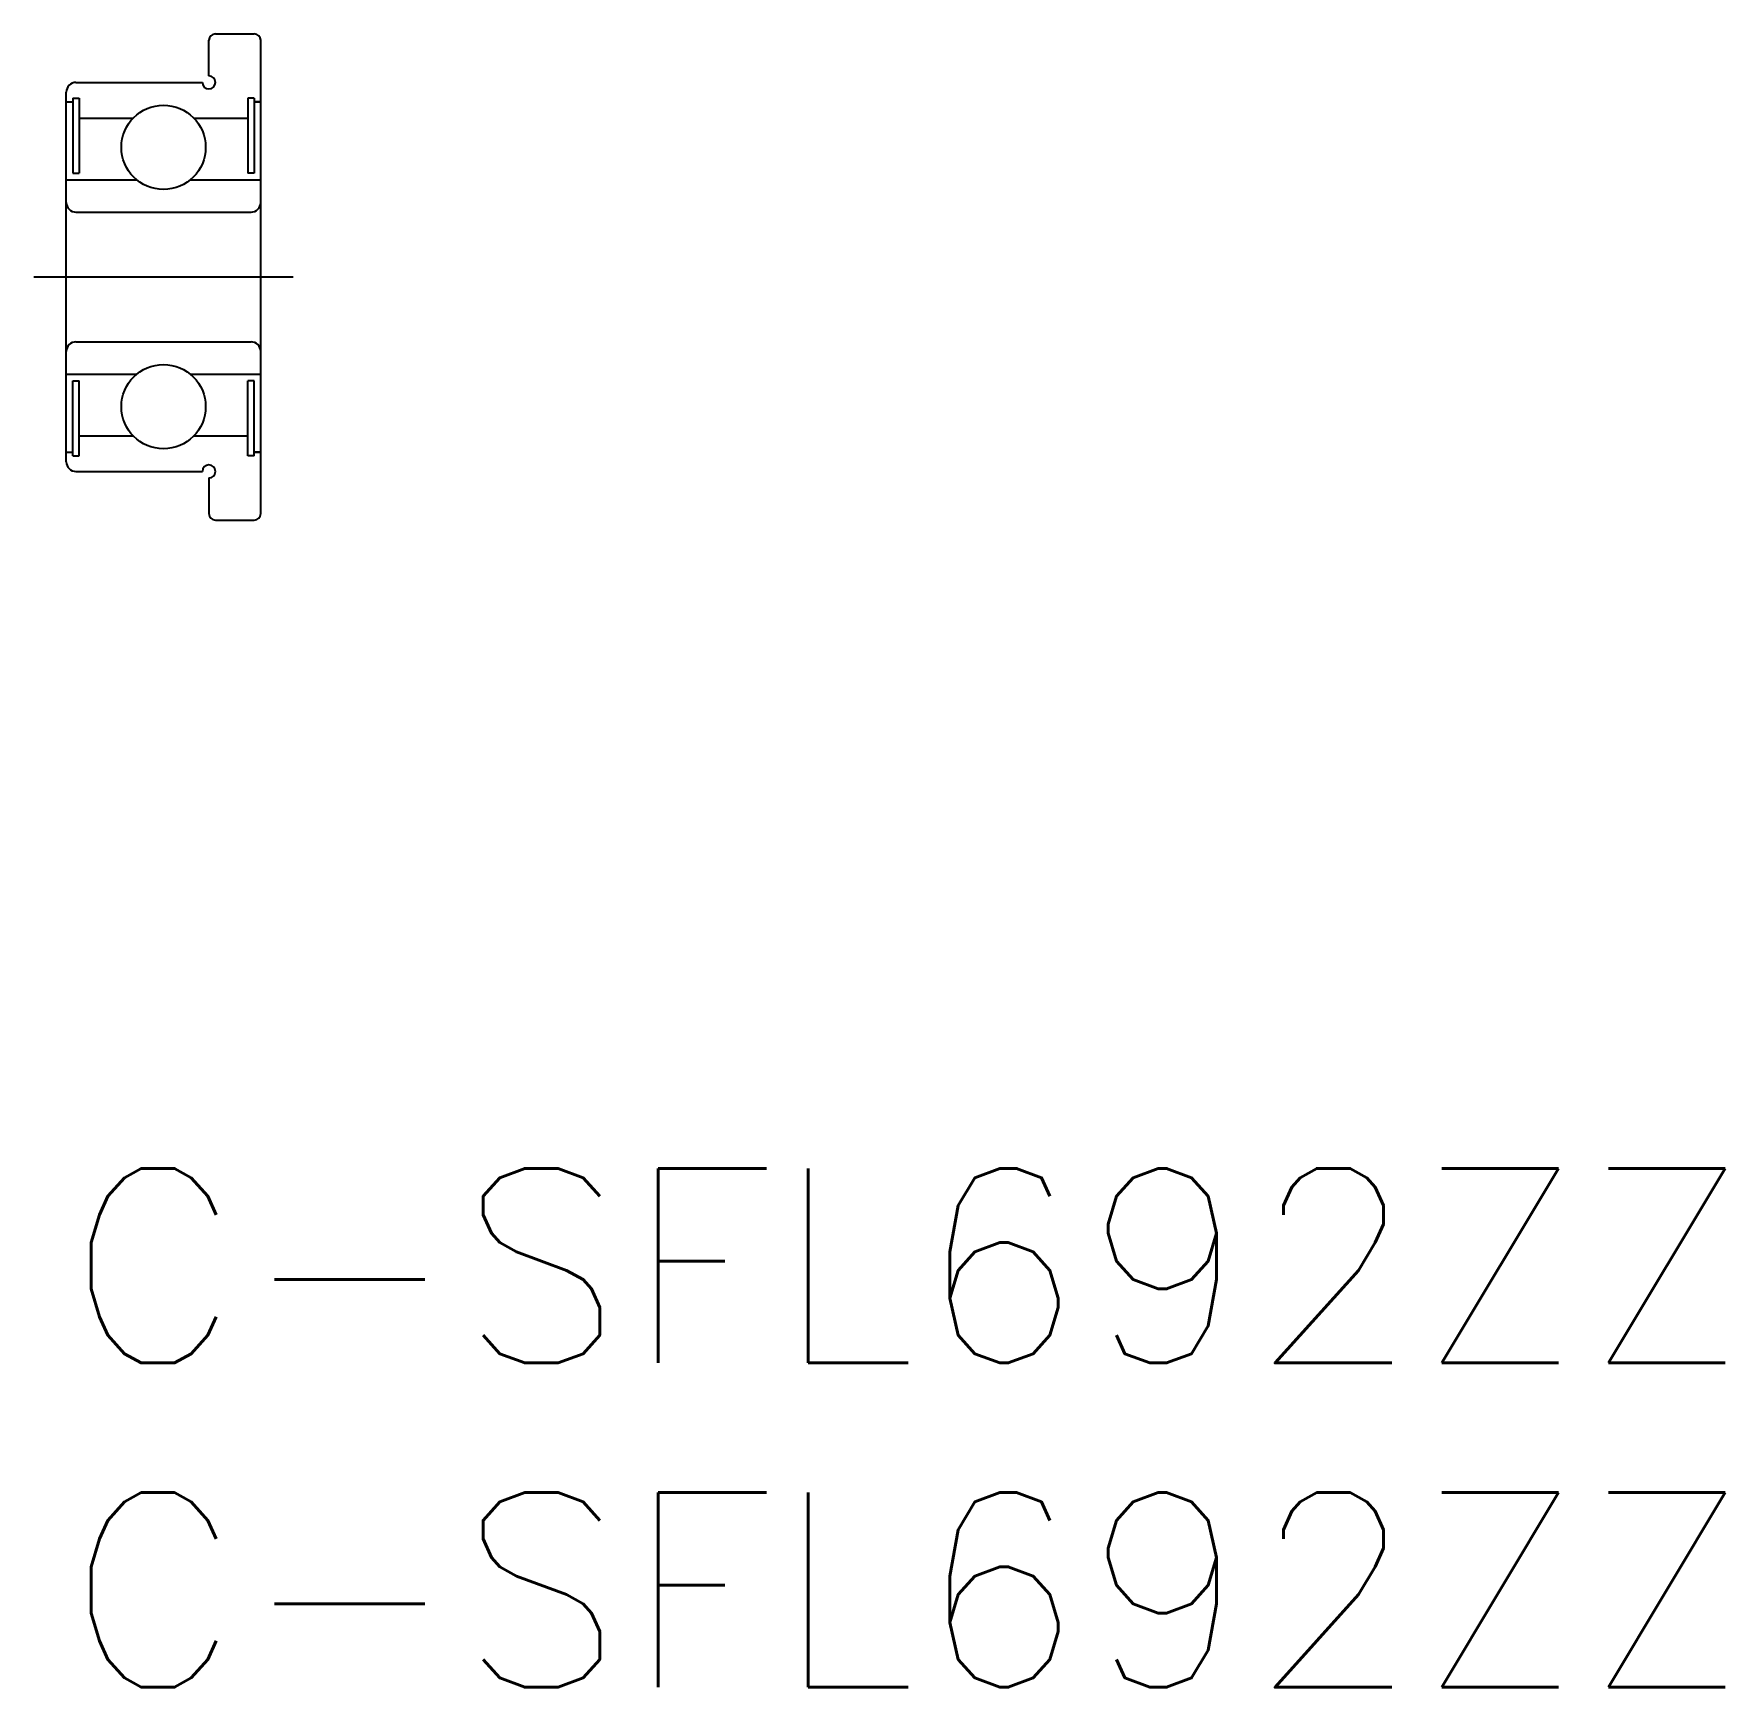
# Model space of a CAD drawing. Extents: x -0.5 to 25.6, y -8 to 17.5.
import ezdxf

# ---------------------------------------------------------------- set-up
doc = ezdxf.new("R2010")
doc.units = 0
doc.header["$LTSCALE"] = 0.5
doc.linetypes.add('CENTER', pattern=[50.8, 31.75, -6.35, 6.35, -6.35])
for name, color, linetype in [('MSM_CENTER', 1, 'CENTER'), ('MSM_CONTINUOUS', 7, 'CONTINUOUS'), ('MSM_PART_NUMBER', 7, 'CONTINUOUS')]:
    doc.layers.add(name, color=color, linetype=linetype)
doc.styles.get("Standard").update_dxf_attribs({"font": 'txt.shx', "height": 1, "bigfont": 'bigfont.shx'})

# ---------------------------------------------------------------- blocks, each defined once
blk = doc.blocks.new('*U8')
at = {"layer": 'MSM_PART_NUMBER'}
blk.add_text('C-SFL692ZZ', height=3, dxfattribs=at).set_placement((0, -3))
blk = doc.blocks.new('*U9')
at = {"layer": 'MSM_PART_NUMBER'}
blk.add_text('C-SFL692ZZ', height=3, dxfattribs=at).set_placement((0, -8))

msp = doc.modelspace()

# ---------------------------------------------------------------- linework, layer by layer
at = {"layer": 'MSM_CENTER'}
msp.add_line((-0.5, 13.75), (3.5, 13.75), dxfattribs=at)
at = {"layer": 'MSM_CONTINUOUS'}
for p, q in [((2.3, 17.5), (2.9, 17.5)), ((2.2, 16.85), (2.2, 17.4)), ((3, 10.1), (3, 17.4)), ((0.15, 16.75), (2.1, 16.75)), ((0, 10.9), (0, 16.6)), ((0, 16.45), (0.1, 16.45)), ((0.1, 16.51), (0.1, 15.35)), ((0.1, 16.51), (0.2, 16.51)), ((0.2, 16.51), (0.2, 15.35)), ((2.9, 16.51), (2.8, 16.51)), ((2.8, 16.51), (2.8, 15.35)), ((2.9, 16.51), (2.9, 15.35)), ((2.9, 16.45), (3, 16.45)), ((3, 16.45), (2.9, 16.45)), ((0.2, 16.2), (1.031, 16.2)), ((1.969, 16.2), (2.8, 16.2)), ((0, 15.25), (1.085, 15.25)), ((0.1, 15.35), (0.2, 15.35)), ((1.915, 15.25), (3, 15.25)), ((2.9, 15.35), (2.8, 15.35)), ((0.15, 14.75), (2.85, 14.75)), ((0.15, 12.75), (2.85, 12.75)), ((0, 12.25), (1.085, 12.25)), ((0.1, 10.99), (0.1, 12.15)), ((0.1, 12.15), (0.2, 12.15)), ((0.2, 10.99), (0.2, 12.15)), ((1.915, 12.25), (3, 12.25)), ((2.9, 12.15), (2.8, 12.15)), ((2.8, 10.99), (2.8, 12.15)), ((2.9, 10.99), (2.9, 12.15)), ((0.2, 11.3), (1.031, 11.3)), ((1.969, 11.3), (2.8, 11.3)), ((0, 11.05), (0.1, 11.05)), ((0.1, 10.99), (0.2, 10.99)), ((2.9, 10.99), (2.8, 10.99)), ((2.9, 11.05), (3, 11.05)), ((3, 11.05), (2.9, 11.05)), ((0.15, 10.75), (2.1, 10.75)), ((2.2, 10.65), (2.2, 10.1)), ((2.3, 10), (2.9, 10))]:
    msp.add_line(p, q, dxfattribs=at)
for centre in [(1.5, 15.75), (1.5, 11.75)]:
    msp.add_circle(centre, 0.65, dxfattribs=at)
for centre, radius, start, end in [((2.3, 17.4), 0.1, 90, 180), ((2.9, 17.4), 0.1, 360, 90), ((0.15, 16.6), 0.15, 90, 180), ((2.2, 16.75), 0.1, 180, 90), ((0.15, 14.9), 0.15, 180, 270), ((2.85, 14.9), 0.15, 270, 360), ((0.15, 12.6), 0.15, 90, 180), ((2.85, 12.6), 0.15, 360, 90), ((0.15, 10.9), 0.15, 180, 270), ((2.2, 10.75), 0.1, 270, 180), ((2.3, 10.1), 0.1, 180, 270), ((2.9, 10.1), 0.1, 270, 360)]:
    msp.add_arc(centre, radius, start, end, dxfattribs=at)

# ---------------------------------------------------------------- block references
for name in ['*U8', '*U9']:
    msp.add_blockref(name, (0, 0), dxfattribs=at)

doc.saveas('drawing.dxf')
